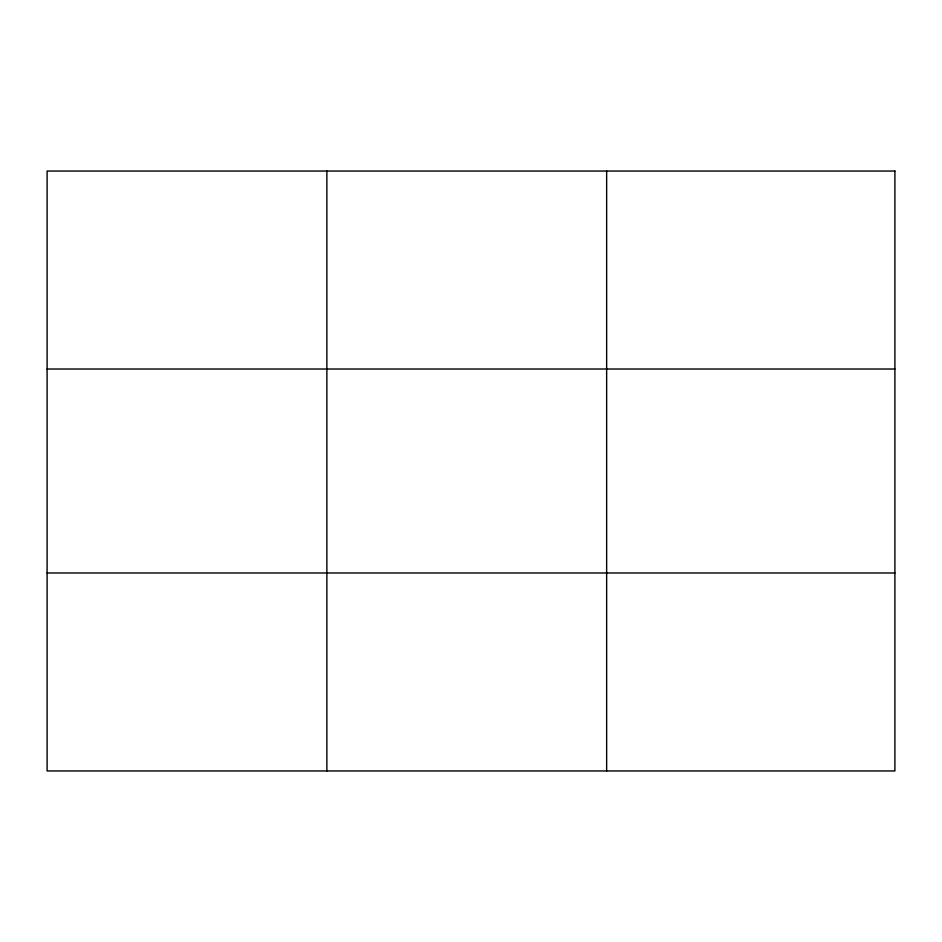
<?xml version="1.0" encoding="UTF-8"?>
<svg xmlns="http://www.w3.org/2000/svg" width="942" height="942" viewBox="0 0 942 942"><rect width="100%" height="100%" fill="white"/><g stroke="black" fill="none" stroke-linecap="round" stroke-linejoin="round"><path stroke-width="1.41" d="M326.874 770.956L326.874 171.044M606.648 770.956L606.648 171.044M47.1 369.017L894.9 369.017M47.1 572.983L894.9 572.983M894.9 171.044L894.9 770.956L47.1 770.956L47.1 171.044L894.9 171.044"/></g></svg>
